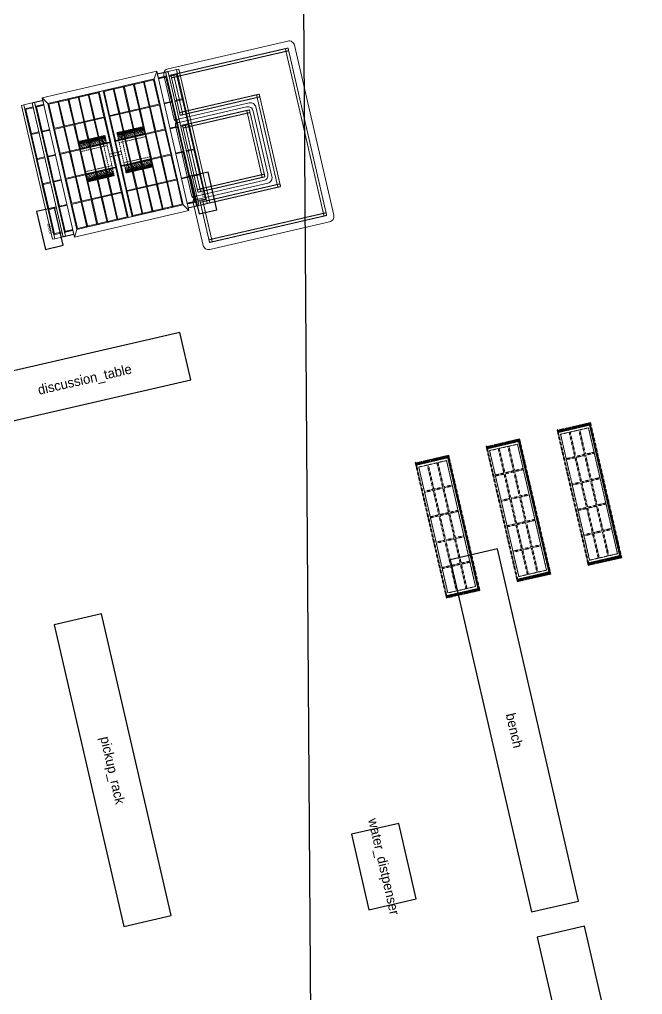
# Model space of a CAD drawing. Header units: metres. Extents: x -9377 to 790, y -6054 to 12194.
# Drawn here: x -3962 to 572, y -2479 to 4616 of the extents above; entities that cross this region are included whole.
import ezdxf
from ezdxf.enums import TextEntityAlignment as Align

# ---------------------------------------------------------------- set-up
doc = ezdxf.new("R2010")
doc.units = ezdxf.units.M
doc.linetypes.add('a_p6_plan_L18$0$HIDDEN', pattern=[0.375, 0.25, -0.125])
doc.linetypes.add('ACAD_ISO03W100', pattern=[30, 12, -18])
for name, color, linetype in [('FixtureLabels', 2, 'Continuous'), ('Fixtures', 3, 'Continuous'), ('FloorPlan', 1, 'Continuous')]:
    doc.layers.add(name, color=color, linetype=linetype)
for name, color, linetype, lineweight in [('I-LK DIM', 252, 'Continuous', 5), ('I-LK FF&E', 1, 'Continuous', 9), ('LN-ELEVATION-1', 81, 'Continuous', 13), ('LN-ELEVATION-2', 103, 'Continuous', 20), ('LN-ELEVATION-3', 125, 'a_p6_plan_L18$0$HIDDEN', 18), ('LN-ELEVATION-4', 145, 'Continuous', 13), ('LN-ELEVATION-5', 167, 'Continuous', 5), ('LN-HATCH', 251, 'Continuous', 0)]:
    doc.layers.add(name, color=color, linetype=linetype, lineweight=lineweight)
pattern_1 = [(45, (7858558.917, 3503823.203), (-4.4901280605, 4.4901280605), [])]

# ---------------------------------------------------------------- blocks, each defined once
blk = doc.blocks.new('euro mirror')
at = {"layer": 'LN-ELEVATION-4', "linetype": 'ACAD_ISO03W100', "ltscale": 0.1}
blk.add_lwpolyline([(0, 47.3), (0, -41.5), (-20, -41.5), (-20, 47.3)], close=True, dxfattribs=at)
at = {"layer": 'LN-ELEVATION-5', "linetype": 'ACAD_ISO03W100', "ltscale": 0.1}
for p, q in [((-159.9, 246.9), (-159.9, 47.3)), ((-159.7, 246.9), (-159.7, 47.3)), ((-159.4, 246.9), (-159.4, 47.3)), ((-159, 246.9), (-159, 47.3)), ((-158.5, 246.9), (-158.5, 47.3)), ((-157.9, 246.9), (-157.9, 47.3)), ((-157.1, 246.9), (-157.1, 47.3)), ((-156.1, 246.9), (-156.1, 47.3)), ((-154.1, 246.9), (-154.1, 47.3)), ((-151.1, 246.9), (-151.1, 47.3)), ((-146.1, 246.9), (-146.1, 47.3)), ((-141.1, 246.9), (-141.1, 47.3)), ((-135.1, 246.9), (-135.1, 47.3)), ((-128.1, 246.9), (-128.1, 47.3)), ((-120.1, 246.9), (-120.1, 47.3)), ((-111.1, 246.9), (-111.1, 47.3)), ((-102.1, 246.9), (-102.1, 47.3)), ((-85, 246.9), (-85, 47.3)), ((65, 246.9), (65, 47.3)), ((82.1, 246.9), (82.1, 47.3)), ((91.1, 246.9), (91.1, 47.3)), ((100.1, 246.9), (100.1, 47.3)), ((108.1, 246.9), (108.1, 47.3)), ((115.1, 246.9), (115.1, 47.3)), ((121.1, 246.9), (121.1, 47.3)), ((126.1, 246.9), (126.1, 47.3)), ((131.1, 246.9), (131.1, 47.3)), ((134.1, 246.9), (134.1, 47.3)), ((136.1, 246.9), (136.1, 47.3)), ((137.1, 246.9), (137.1, 47.3)), ((137.9, 246.9), (137.9, 47.3)), ((138.5, 246.9), (138.5, 47.3)), ((139, 246.9), (139, 47.3)), ((139.4, 246.9), (139.4, 47.3)), ((139.7, 246.9), (139.7, 47.3)), ((139.9, 246.9), (139.9, 47.3)), ((-159.9, -41.5), (-159.9, -241.1)), ((-159.7, -41.5), (-159.7, -241.1)), ((-159.4, -41.5), (-159.4, -241.1)), ((-159, -41.5), (-159, -241.1)), ((-158.5, -41.5), (-158.5, -241.1)), ((-157.9, -41.5), (-157.9, -241.1)), ((-157.1, -41.5), (-157.1, -241.1)), ((-156.1, -41.5), (-156.1, -241.1)), ((-154.1, -41.5), (-154.1, -241.1)), ((-151.1, -41.5), (-151.1, -241.1)), ((-146.1, -41.5), (-146.1, -241.1)), ((-141.1, -41.5), (-141.1, -241.1)), ((-135.1, -41.5), (-135.1, -241.1)), ((-128.1, -41.5), (-128.1, -241.1)), ((-120.1, -41.5), (-120.1, -241.1)), ((-111.1, -41.5), (-111.1, -241.1)), ((-102.1, -41.5), (-102.1, -241.1)), ((-85, -41.5), (-85, -241.1)), ((65, -41.5), (65, -241.1)), ((82.1, -41.5), (82.1, -241.1)), ((91.1, -41.5), (91.1, -241.1)), ((100.1, -41.5), (100.1, -241.1)), ((108.1, -41.5), (108.1, -241.1)), ((115.1, -41.5), (115.1, -241.1)), ((121.1, -41.5), (121.1, -241.1)), ((126.1, -41.5), (126.1, -241.1)), ((131.1, -41.5), (131.1, -241.1)), ((134.1, -41.5), (134.1, -241.1)), ((136.1, -41.5), (136.1, -241.1)), ((137.1, -41.5), (137.1, -241.1)), ((137.9, -41.5), (137.9, -241.1)), ((138.5, -41.5), (138.5, -241.1)), ((139, -41.5), (139, -241.1)), ((139.4, -41.5), (139.4, -241.1)), ((139.7, -41.5), (139.7, -241.1)), ((139.9, -41.5), (139.9, -241.1))]:
    blk.add_line(p, q, dxfattribs=at)
for points in [[(140, 73), (140, 246.9), (-160, 246.9), (-160, 73)], [(140, -67.1), (140, -241.1), (-160, -241.1), (-160, -67.1)]]:
    blk.add_lwpolyline(points, dxfattribs=at)
for points in [[(140, 73), (140, 47.3), (-160, 47.3), (-160, 73)], [(140, -41.5), (140, -67.1), (-160, -67.1), (-160, -41.5)]]:
    blk.add_lwpolyline(points, close=True, dxfattribs=at)
blk = doc.blocks.new('eurocenter 1040')
at = {"layer": 'LN-ELEVATION-1'}
for points in [[(-470, -327.4), (470, -327.4), (470, 467.6), (-470, 467.6)], [(-470, 85.1), (470, 85.1), (470, 467.6), (-470, 467.6)], [(-283.2, 85.1), (-277.2, 85.1), (-277.2, 467.6), (-283.2, 467.6)], [(-96.4, 85.1), (-90.4, 85.1), (-90.4, 467.6), (-96.4, 467.6)], [(90.4, 85.1), (96.4, 85.1), (96.4, 467.6), (90.4, 467.6)], [(277.2, 85.1), (283.2, 85.1), (283.2, 467.6), (277.2, 467.6)], [(-470, 386.6), (-283.2, 386.6), (-283.2, 392.6), (-470, 392.6)], [(-277.2, 386.6), (-96.4, 386.6), (-96.4, 392.6), (-277.2, 392.6)], [(-90.4, 386.6), (90.4, 386.6), (90.4, 392.6), (-90.4, 392.6)], [(96.4, 386.6), (277.2, 386.6), (277.2, 392.6), (96.4, 392.6)], [(283.2, 386.6), (470, 386.6), (470, 392.6), (283.2, 392.6)], [(-470, 311.2), (-283.2, 311.2), (-283.2, 317.2), (-470, 317.2)], [(-277.2, 311.2), (-96.4, 311.2), (-96.4, 317.2), (-277.2, 317.2)], [(-90.4, 311.2), (90.4, 311.2), (90.4, 317.2), (-90.4, 317.2)], [(96.4, 311.2), (277.2, 311.2), (277.2, 317.2), (96.4, 317.2)], [(283.2, 311.2), (470, 311.2), (470, 317.2), (283.2, 317.2)], [(-470, 235.8), (-283.2, 235.8), (-283.2, 241.8), (-470, 241.8)], [(-277.2, 235.8), (-96.4, 235.8), (-96.4, 241.8), (-277.2, 241.8)], [(-90.4, 235.8), (90.4, 235.8), (90.4, 241.8), (-90.4, 241.8)], [(96.4, 235.8), (277.2, 235.8), (277.2, 241.8), (96.4, 241.8)], [(283.2, 235.8), (470, 235.8), (470, 241.8), (283.2, 241.8)], [(-470, 160.4), (-283.2, 160.4), (-283.2, 166.4), (-470, 166.4)], [(-277.2, 160.4), (-96.4, 160.4), (-96.4, 166.4), (-277.2, 166.4)], [(-90.4, 160.4), (90.4, 160.4), (90.4, 166.4), (-90.4, 166.4)], [(96.4, 160.4), (277.2, 160.4), (277.2, 166.4), (96.4, 166.4)], [(283.2, 160.4), (470, 160.4), (470, 166.4), (283.2, 166.4)], [(-470, 85.1), (470, 85.1), (470, 55.1), (-470, 55.1)], [(-470, 55.1), (470, 55.1), (470, -327.4), (-470, -327.4)], [(-283.2, 55.1), (-277.2, 55.1), (-277.2, -327.4), (-283.2, -327.4)], [(-96.4, 55.1), (-90.4, 55.1), (-90.4, -327.4), (-96.4, -327.4)], [(90.4, 55.1), (96.4, 55.1), (96.4, -327.4), (90.4, -327.4)], [(277.2, 55.1), (283.2, 55.1), (283.2, -327.4), (277.2, -327.4)], [(-470, -20.3), (-283.2, -20.3), (-283.2, -26.3), (-470, -26.3)], [(-277.2, -20.3), (-96.4, -20.3), (-96.4, -26.3), (-277.2, -26.3)], [(-90.4, -20.3), (90.4, -20.3), (90.4, -26.3), (-90.4, -26.3)], [(96.4, -20.3), (277.2, -20.3), (277.2, -26.3), (96.4, -26.3)], [(283.2, -20.3), (470, -20.3), (470, -26.3), (283.2, -26.3)], [(-470, -95.7), (-283.2, -95.7), (-283.2, -101.7), (-470, -101.7)], [(-277.2, -95.7), (-96.4, -95.7), (-96.4, -101.7), (-277.2, -101.7)], [(-90.4, -95.7), (90.4, -95.7), (90.4, -101.7), (-90.4, -101.7)], [(96.4, -95.7), (277.2, -95.7), (277.2, -101.7), (96.4, -101.7)], [(283.2, -95.7), (470, -95.7), (470, -101.7), (283.2, -101.7)], [(-470, -171.1), (-283.2, -171.1), (-283.2, -177.1), (-470, -177.1)], [(-277.2, -171.1), (-96.4, -171.1), (-96.4, -177.1), (-277.2, -177.1)], [(-90.4, -171.1), (90.4, -171.1), (90.4, -177.1), (-90.4, -177.1)], [(96.4, -171.1), (277.2, -171.1), (277.2, -177.1), (96.4, -177.1)], [(283.2, -171.1), (470, -171.1), (470, -177.1), (283.2, -177.1)], [(-470, -246.4), (-283.2, -246.4), (-283.2, -252.4), (-470, -252.4)], [(-277.2, -246.4), (-96.4, -246.4), (-96.4, -252.4), (-277.2, -252.4)], [(-90.4, -246.4), (90.4, -246.4), (90.4, -252.4), (-90.4, -252.4)], [(96.4, -246.4), (277.2, -246.4), (277.2, -252.4), (96.4, -252.4)], [(283.2, -246.4), (470, -246.4), (470, -252.4), (283.2, -252.4)]]:
    blk.add_lwpolyline(points, close=True, dxfattribs=at)
for points in [[(-283.2, 461.6), (-464, 461.6), (-464, 317.2)], [(-96.4, 461.6), (-277.2, 461.6)], [(90.4, 461.6), (-90.4, 461.6)], [(277.2, 461.6), (96.4, 461.6)], [(464, 317.2), (464, 461.6), (283.2, 461.6)], [(-464, 311.2), (-464, 241.8)], [(464, 241.8), (464, 311.2)], [(-464, 235.8), (-464, 166.4)], [(464, 166.4), (464, 235.8)], [(-464, 160.4), (-464, 91.1), (-283.2, 91.1)], [(283.2, 91.1), (464, 91.1), (464, 160.4)], [(-277.2, 91.1), (-96.4, 91.1)], [(-90.4, 91.1), (90.4, 91.1)], [(96.4, 91.1), (277.2, 91.1)], [(-464, -20.3), (-464, 49.1), (-283.2, 49.1)], [(-277.2, 49.1), (-96.4, 49.1)], [(-90.4, 49.1), (90.4, 49.1)], [(96.4, 49.1), (277.2, 49.1)], [(283.2, 49.1), (464, 49.1), (464, -20.3)], [(-464, -95.7), (-464, -26.3)], [(464, -26.3), (464, -95.7)], [(-464, -171.1), (-464, -101.7)], [(464, -101.7), (464, -171.1)], [(-283.2, -321.4), (-464, -321.4), (-464, -177.1)], [(464, -177.1), (464, -321.4), (283.2, -321.4)], [(-96.4, -321.4), (-277.2, -321.4)], [(90.4, -321.4), (-90.4, -321.4)], [(277.2, -321.4), (96.4, -321.4)]]:
    blk.add_lwpolyline(points, dxfattribs=at)
at = {"layer": 'LN-ELEVATION-2'}
blk.add_lwpolyline([(-520, -357.4), (520, -357.4), (520, 497.6), (-520, 497.6)], close=True, dxfattribs=at)
for points in [[(-470, 467.6), (-520, 497.6)], [(470, 467.6), (520, 497.6)], [(-470, -327.4), (-520, -357.4)], [(470, -327.4), (520, -357.4)]]:
    blk.add_lwpolyline(points, dxfattribs=at)
at = {"layer": 'LN-ELEVATION-3'}
for points in [[(-500, 559.6), (500, 559.6), (500, 577.6), (-500, 577.6)], [(-500, 497.6), (-470, 497.6), (-470, 559.6), (-500, 559.6)], [(470, 497.6), (500, 497.6), (500, 559.6), (470, 559.6)], [(-500, -357.4), (-470, -357.4), (-470, -419.4), (-500, -419.4)], [(-500, -419.4), (500, -419.4), (500, -437.4), (-500, -437.4)], [(470, -357.4), (500, -357.4), (500, -419.4), (470, -419.4)]]:
    blk.add_lwpolyline(points, close=True, dxfattribs=at)
at = {"layer": 'LN-ELEVATION-4'}
for points in [[(-500, 639.6), (500, 639.6), (500, 657.6), (-500, 657.6)], [(-500, 577.6), (-470, 577.6), (-470, 639.6), (-500, 639.6)], [(470, 577.6), (500, 577.6), (500, 639.6), (470, 639.6)], [(-470, 497.6), (-464, 497.6), (-464, 559.6), (-470, 559.6)], [(-464, 553.6), (-283.2, 553.6), (-283.2, 559.6), (-464, 559.6)], [(-283.2, 497.6), (-277.2, 497.6), (-277.2, 559.6), (-283.2, 559.6)], [(-277.2, 553.6), (-96.4, 553.6), (-96.4, 559.6), (-277.2, 559.6)], [(-96.4, 497.6), (-90.4, 497.6), (-90.4, 559.6), (-96.4, 559.6)], [(-90.4, 553.6), (90.4, 553.6), (90.4, 559.6), (-90.4, 559.6)], [(90.4, 497.6), (96.4, 497.6), (96.4, 559.6), (90.4, 559.6)], [(96.4, 553.6), (277.2, 553.6), (277.2, 559.6), (96.4, 559.6)], [(277.2, 497.6), (283.2, 497.6), (283.2, 559.6), (277.2, 559.6)], [(283.2, 553.6), (464, 553.6), (464, 559.6), (283.2, 559.6)], [(464, 497.6), (470, 497.6), (470, 559.6), (464, 559.6)], [(-470, -357.4), (-464, -357.4), (-464, -419.4), (-470, -419.4)], [(-464, -413.4), (-283.2, -413.4), (-283.2, -419.4), (-464, -419.4)], [(-283.2, -357.4), (-277.2, -357.4), (-277.2, -419.4), (-283.2, -419.4)], [(-277.2, -413.4), (-96.4, -413.4), (-96.4, -419.4), (-277.2, -419.4)], [(-96.4, -357.4), (-90.4, -357.4), (-90.4, -419.4), (-96.4, -419.4)], [(-90.4, -413.4), (90.4, -413.4), (90.4, -419.4), (-90.4, -419.4)], [(90.4, -357.4), (96.4, -357.4), (96.4, -419.4), (90.4, -419.4)], [(96.4, -413.4), (277.2, -413.4), (277.2, -419.4), (96.4, -419.4)], [(277.2, -357.4), (283.2, -357.4), (283.2, -419.4), (277.2, -419.4)], [(283.2, -413.4), (464, -413.4), (464, -419.4), (283.2, -419.4)], [(464, -357.4), (470, -357.4), (470, -419.4), (464, -419.4)], [(-500, -437.4), (-470, -437.4), (-470, -499.4), (-500, -499.4)], [(470, -437.4), (500, -437.4), (500, -499.4), (470, -499.4)], [(-500, -499.4), (500, -499.4), (500, -517.4), (-500, -517.4)]]:
    blk.add_lwpolyline(points, close=True, dxfattribs=at)
at = {"layer": 'LN-ELEVATION-5'}
for points in [[(-470, 577.6), (-464, 577.6), (-464, 639.6), (-470, 639.6)], [(-464, 633.6), (-283.2, 633.6), (-283.2, 639.6), (-464, 639.6)], [(-283.2, 577.6), (-277.2, 577.6), (-277.2, 639.6), (-283.2, 639.6)], [(-277.2, 633.6), (-96.4, 633.6), (-96.4, 639.6), (-277.2, 639.6)], [(-96.4, 577.6), (-90.4, 577.6), (-90.4, 639.6), (-96.4, 639.6)], [(-90.4, 633.6), (90.4, 633.6), (90.4, 639.6), (-90.4, 639.6)], [(90.4, 577.6), (96.4, 577.6), (96.4, 639.6), (90.4, 639.6)], [(96.4, 633.6), (277.2, 633.6), (277.2, 639.6), (96.4, 639.6)], [(277.2, 577.6), (283.2, 577.6), (283.2, 639.6), (277.2, 639.6)], [(283.2, 633.6), (464, 633.6), (464, 639.6), (283.2, 639.6)], [(464, 577.6), (470, 577.6), (470, 639.6), (464, 639.6)], [(-470, -437.4), (-464, -437.4), (-464, -499.4), (-470, -499.4)], [(-464, -493.4), (-283.2, -493.4), (-283.2, -499.4), (-464, -499.4)], [(-283.2, -437.4), (-277.2, -437.4), (-277.2, -499.4), (-283.2, -499.4)], [(-277.2, -493.4), (-96.4, -493.4), (-96.4, -499.4), (-277.2, -499.4)], [(-96.4, -437.4), (-90.4, -437.4), (-90.4, -499.4), (-96.4, -499.4)], [(-90.4, -493.4), (90.4, -493.4), (90.4, -499.4), (-90.4, -499.4)], [(90.4, -437.4), (96.4, -437.4), (96.4, -499.4), (90.4, -499.4)], [(96.4, -493.4), (277.2, -493.4), (277.2, -499.4), (96.4, -499.4)], [(277.2, -437.4), (283.2, -437.4), (283.2, -499.4), (277.2, -499.4)], [(283.2, -493.4), (464, -493.4), (464, -499.4), (283.2, -499.4)], [(464, -437.4), (470, -437.4), (470, -499.4), (464, -499.4)]]:
    blk.add_lwpolyline(points, close=True, dxfattribs=at)
at = {"layer": 'I-LK DIM'}
blk.add_blockref('EURO MIRROR', (10, 67.1), dxfattribs=at)
blk = doc.blocks.new('EURO_CENTRE_2')
at = {"layer": 'I-LK FF&E'}
blk.add_blockref('EUROCENTER 1040', (520, 517.4), dxfattribs=at)
blk = doc.blocks.new('nesting tables')
at = {"layer": 'LN-ELEVATION-1'}
blk.add_lwpolyline([(315, 487.5), (635, 487.5, -0.414214), (675, 447.5), (675, -447.5, -0.414214), (635, -487.5), (-635, -487.5, -0.414214), (-675, -447.5), (-675, 447.5, -0.414214), (-635, 487.5), (-315, 487.5, -0.414214), (-275, 447.5), (-275, -47.5, 0.414214), (-235, -87.5), (235, -87.5, 0.414214), (275, -47.5), (275, 447.5, -0.414214)], format="xyb", close=True, dxfattribs=at)
at = {"layer": 'LN-ELEVATION-2', "color": 0, "linetype": 'ByBlock', "lineweight": -2}
blk.add_lwpolyline([(-300, 447.5), (-300, -72.5, 0.414214), (-260, -112.5), (260, -112.5, 0.414214), (300, -72.5), (300, 447.5, 0.414214), (260, 487.5), (-260, 487.5, 0.414214)], format="xyb", close=True, dxfattribs=at)
at = {"layer": 'LN-ELEVATION-3'}
for points in [[(325, 437.5), (625, 437.5), (625, -437.5), (-625, -437.5), (-625, 437.5), (-325, 437.5), (-325, -137.5), (325, -137.5)], [(-605, 417.5), (-605, 437.5), (-625, 437.5), (-625, 417.5)], [(-325, 437.5), (-325, 417.5), (-345, 417.5), (-345, 437.5)], [(-250, 437.5), (-250, -62.5), (250, -62.5), (250, 437.5)], [(-230, 417.5), (-230, 437.5), (-250, 437.5), (-250, 417.5)], [(230, 417.5), (230, 437.5), (250, 437.5), (250, 417.5)], [(345, 417.5), (345, 437.5), (325, 437.5), (325, 417.5)], [(605, 417.5), (605, 437.5), (625, 437.5), (625, 417.5)], [(345, 417.5), (605, 417.5), (605, -417.5), (-605, -417.5), (-605, 417.5), (-345, 417.5), (-345, -157.5), (345, -157.5)], [(-230, 417.5), (-230, -42.5), (230, -42.5), (230, 417.5)], [(-230, -42.5), (-230, -62.5), (-250, -62.5), (-250, -42.5)], [(230, -42.5), (230, -62.5), (250, -62.5), (250, -42.5)], [(-325, -137.5), (-325, -157.5), (-345, -157.5), (-345, -137.5)], [(325, -137.5), (325, -157.5), (345, -157.5), (345, -137.5)], [(-605, -417.5), (-605, -437.5), (-625, -437.5), (-625, -417.5)], [(605, -417.5), (605, -437.5), (625, -437.5), (625, -417.5)]]:
    blk.add_lwpolyline(points, close=True, dxfattribs=at)
blk = doc.blocks.new('SOFA_1')
at = {"layer": 'I-LK FF&E', "rotation": 180}
blk.add_blockref('NESTING TABLES', (675, 487.5), dxfattribs=at)
blk = doc.blocks.new('1010mm vc plan')
at = {"layer": 'LN-HATCH', "ltscale": 0.5}
h = blk.add_hatch(dxfattribs=at)
h.set_pattern_fill('ANSI31', color=256, scale=2)
h.set_pattern_definition([(45, (3761554.586, 1795022.936), (-4.490128061, 4.490128061), [])])
h.paths.add_polyline_path([(-505.2, 24), (-505.2, -166), (-499.2, -166), (-499.2, -176), (-505.2, -176), (-505.2, -220), (-487.2, -220), (-487.2, 24)])
h = blk.add_hatch(dxfattribs=at)
h.set_pattern_fill('ANSI31', color=256, scale=2)
h.set_pattern_definition(pattern_1)
h.paths.add_polyline_path([(504.8, 24), (504.8, -166), (498.8, -166), (498.8, -176), (504.8, -176), (504.8, -220), (486.8, -220), (486.8, 24)])
h = blk.add_hatch(dxfattribs=at)
h.set_pattern_fill('ANSI31', color=256, scale=2)
h.set_pattern_definition([(45, (7858741.917, 3503823.203), (-4.4901280605, 4.4901280605), [])])
h.paths.add_polyline_path([(-470.2, -220), (-470.2, -226), (-505.2, -226), (-505.2, -220)])
h = blk.add_hatch(dxfattribs=at)
h.set_pattern_fill('ANSI31', color=256, scale=2)
h.set_pattern_definition(pattern_1)
h.paths.add_polyline_path([(476.8, -220), (476.8, -226), (511.8, -226), (511.8, -220)])
at = {"layer": 'LN-ELEVATION-1', "ltscale": 0.5}
for points in [[(-505.2, 24), (-505.2, -166), (-499.2, -166), (-499.2, -176), (-505.2, -176), (-505.2, -220), (-487.2, -220), (-487.2, 24)], [(486.8, 12), (-487.2, 12), (-487.2, 18), (486.8, 18)], [(504.8, 24), (504.8, -166), (498.8, -166), (498.8, -176), (504.8, -176), (504.8, -220), (486.8, -220), (486.8, 24)], [(-470.2, -220), (-470.2, -226), (-505.2, -226), (-505.2, -220)], [(469.8, -220), (469.8, -226), (504.8, -226), (504.8, -220)]]:
    blk.add_lwpolyline(points, close=True, dxfattribs=at)
at = {"layer": 'LN-ELEVATION-2', "ltscale": 0.5}
blk.add_lwpolyline([(470.2, 0), (-470.2, 0), (-470.2, -208), (470.2, -208)], close=True, dxfattribs=at)
at = {"layer": 'LN-ELEVATION-3', "ltscale": 0.5}
for p, q in [((-487.2, 24), (486.8, 24)), ((-470.2, -220), (469.8, -220)), ((469.8, -226), (-470.2, -226))]:
    blk.add_line(p, q, dxfattribs=at)
for points in [[(-470.2, 0), (-288.5, 0), (-288.5, -64), (-470.2, -64)], [(-280.5, 0), (-98.8, 0), (-98.8, -64), (-280.5, -64)], [(-90.8, 0), (90.8, 0), (90.8, -64), (-90.8, -64)], [(98.8, 0), (280.5, 0), (280.5, -64), (98.8, -64)], [(288.5, 0), (470.2, 0), (470.2, -64), (288.5, -64)], [(-470.2, -136), (-288.5, -136), (-288.5, -72), (-470.2, -72)], [(-280.5, -72), (-98.8, -72), (-98.8, -136), (-280.5, -136)], [(-90.8, -72), (90.8, -72), (90.8, -136), (-90.8, -136)], [(98.8, -72), (280.5, -72), (280.5, -136), (98.8, -136)], [(288.5, -72), (470.2, -72), (470.2, -136), (288.5, -136)], [(-470.2, -144), (-288.5, -144), (-288.5, -208), (-470.2, -208)], [(-280.5, -144), (-98.8, -144), (-98.8, -208), (-280.5, -208)], [(-90.8, -144), (90.8, -144), (90.8, -208), (-90.8, -208)], [(98.8, -144), (280.5, -144), (280.5, -208), (98.8, -208)], [(288.5, -144), (470.2, -144), (470.2, -208), (288.5, -208)]]:
    blk.add_lwpolyline(points, close=True, dxfattribs=at)
blk = doc.blocks.new('VC_FIXTURE_MEDIUM_5')
at = {"layer": 'I-LK FF&E', "xscale": -1}
blk.add_blockref('1010MM VC PLAN', (511.8, 226), dxfattribs=at)
blk = doc.blocks.new('VC_FIXTURE_MEDIUM_6')
at = {"layer": 'I-LK FF&E', "xscale": -1}
blk.add_blockref('1010MM VC PLAN', (511.8, 226), dxfattribs=at)
blk = doc.blocks.new('VC_FIXTURE_MEDIUM_7')
at = {"layer": 'I-LK FF&E', "xscale": -1}
blk.add_blockref('1010MM VC PLAN', (511.8, 226), dxfattribs=at)

msp = doc.modelspace()

# ---------------------------------------------------------------- linework, layer by layer
at = {"layer": 'Fixtures'}
for points in [[(-2719.1, 3476.3), (-2655.7, 3201.8), (-2526.7, 3231.6), (-2590, 3506.1)], [(-3837.4, 3218.1), (-3774, 2943.6), (-3645, 2973.4), (-3708.4, 3247.9)], [(-4180.1, 1656.5), (-2715.9, 1994.6), (-2795.3, 2338.7), (-4259.5, 2000.6)], [(-828.5, 683.8), (-236.9, -1878.5), (107.2, -1799.1), (-484.4, 763.2)], [(-3709.6, 211.4), (-3202.6, -1984.9), (-2858.4, -1905.4), (-3365.5, 290.8)], [(-1545.4, -1313.1), (-1418.6, -1862.2), (-1074.5, -1782.7), (-1201.3, -1233.7)], [(-194.7, -2061.5), (227.9, -3891.7), (572, -3812.3), (149.5, -1982.1)]]:
    msp.add_lwpolyline(points, close=True, dxfattribs=at)
at = {"layer": 'FloorPlan'}
msp.add_lwpolyline([(-6948, -5385.9), (-7046.8, 9061.9), (-7068, 12159.3), (-7068, 12159.3), (-1945.5, 12194.3), (-1945.5, 12194.3), (-1872.4, 1516.8), (-1825, -5416.1), (-1825, -5416.1), (-2170.6, -5987.7), (-6558.7, -6017.7), (-6948, -5385.9)], close=True, dxfattribs=at)

# ---------------------------------------------------------------- block references
at = {"rotation": -77}
for name, p in [('SOFA_1', (-2920.2, 4249.2)), ('EURO_CENTRE_2', (-3952.5, 4010.8)), ('VC_FIXTURE_MEDIUM_7', (-51.2, 1634.3)), ('VC_FIXTURE_MEDIUM_6', (-567.3, 1515.2)), ('VC_FIXTURE_MEDIUM_5', (-1083.5, 1396))]:
    msp.add_blockref(name, p, dxfattribs=at)

# ---------------------------------------------------------------- texts
at = {"layer": 'FixtureLabels'}
for s, height, rotation, p in [('stool', 26.49, -77, (-2622.9, 3353.9)), ('stool', 26.49, -77, (-3741.2, 3095.7)), ('discussion_table', 70.632, 13, (-3487.7, 1997.6)), ('bench', 70.63, -77, (-360.6, -557.6)), ('pickup_rack', 70.632, -77, (-3284, -847)), ('water_distpenser', 70.632, -77, (-1310, -1547.9))]:
    msp.add_text(s, height=height, rotation=rotation, dxfattribs=at).set_placement(p, align=Align.MIDDLE_CENTER)

doc.saveas('drawing.dxf')
